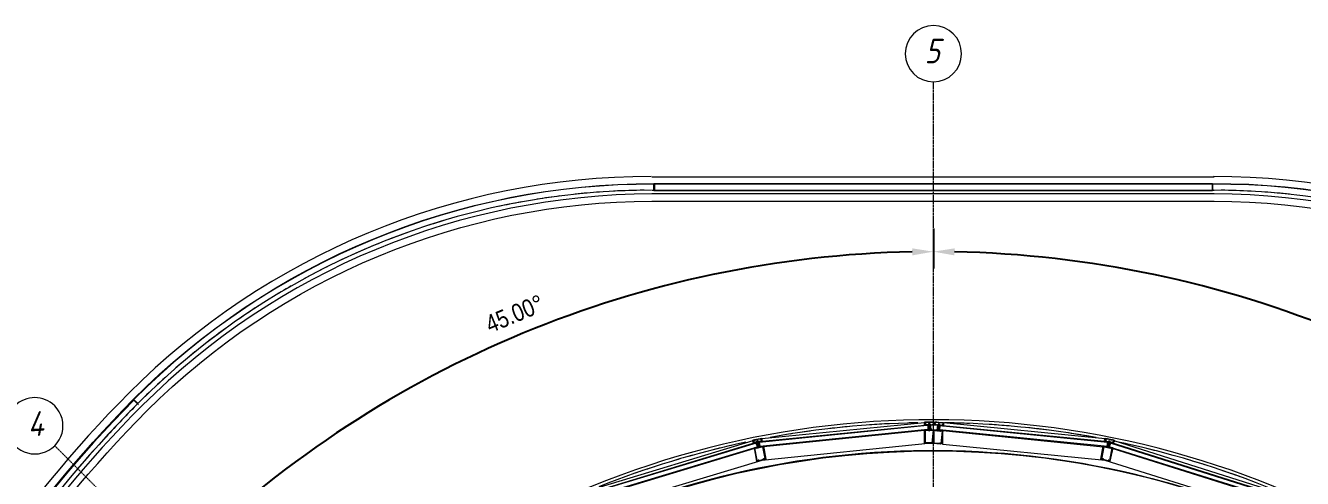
# Model space of a CAD drawing. Header units: millimetres. Extents: x 223 to 147055, y -17460 to 24540.
# Drawn here: x 95806 to 104872, y 923 to 4140 of the extents above; entities that cross this region are included whole.
import ezdxf

# ---------------------------------------------------------------- set-up
doc = ezdxf.new("R2010")
doc.units = ezdxf.units.MM
doc.linetypes.add('ADSK_Линия сетки', pattern=[21, 12, -3, 3, -3])
for name, color, linetype, lineweight in [('A-ANNO-DIMS', 7, 'Continuous', 9), ('S-GRID', 7, 'Continuous', 9), ('S-GRID-IDEN', 7, 'Continuous', 9)]:
    doc.layers.add(name, color=color, linetype=linetype, lineweight=lineweight)
for name, color, linetype in [('PDF _A-AREA', 7, 'Continuous'), ('PDF _A-CLNG', 7, 'Continuous'), ('PDF _A-DETL', 7, 'Continuous'), ('PDF _A-DETL-GENF', 7, 'Continuous'), ('PDF _A-FLOR', 7, 'Continuous'), ('PDF _A-GLAZ-CURT', 7, 'Continuous'), ('PDF _A-GLAZ-CWMG', 7, 'Continuous'), ('PDF _I-WALL', 7, 'Continuous'), ('PDF _S-BEAM', 7, 'Continuous'), ('PDF _Ограждение', 7, 'Continuous')]:
    doc.layers.add(name, color=color, linetype=linetype)
doc.styles.add('GOST Common_I', font='ARIALN.TTF', dxfattribs={"height": 175})
doc.styles.add('GOST Common_I_6', font='ARIALN.TTF', dxfattribs={"height": 125})
doc.dimstyles.new('Диагональ_-_Gost_2_5мм', dxfattribs={"dimscale": 304.8, "dimtxt": 125.714375, "dimasz": 0.492126, "dimexe": 0.393701, "dimexo": 0.246063, "dimgap": 0.287073, "dimtad": 1, "dimdec": 0, "dimzin": 0, "dimdsep": 46, "dimtxsty": 'GOST Common_I_6', "dimsah": 1, "dimcen": 0.09, "dimdle": 0.393701, "dimazin": 0, "dimtfac": 1, "dimtdec": 4, "dimtix": 1, "dimtmove": 0, "dimatfit": 3, "dimfxl": 1, "dimtvp": 1, "dimtfill": 1, "dimtolj": 1, "dimtzin": 0, "dimarcsym": 2})

# ---------------------------------------------------------------- blocks, each defined once
blk = doc.blocks.new('Ось сетки - D8-489723-1 этаж')
at = {"layer": 'S-GRID-IDEN'}
for start, end in [(360, 180), (180, 360)]:
    blk.add_arc((0, 0), 4, start, end, dxfattribs=at)
blk = doc.blocks.new('*D334')
at = {"layer": 'A-ANNO-DIMS', "color": 0, "lineweight": -2, "transparency": 16777216}
for p, q in [((86612.7, 26879.4), (86612.7, 26594.4)), ((81110.1, 24600.2), (81311.7, 24398.7))]:
    blk.add_line(p, q, dxfattribs=at)
blk.add_arc((86612.7, 19097.7), 7616.7, 91.12837, 133.87163, dxfattribs=at)
at = {"layer": 'A-ANNO-DIMS', "color": 0, "transparency": 16777216}
for points in [[(86462.4, 26737.9), (86462.9, 26687.9), (86612.7, 26714.4)], [(81351.4, 24570.7), (81316.4, 24606.4), (81226.8, 24483.5)]]:
    blk.add_solid(points, dxfattribs=at)
at = {"layer": 'Defpoints', "color": 0, "transparency": 16777216}
for p in [(86612.7, 26954.4), (84641.3, 26454.9), (81057.1, 24653.2), (86612.7, 19097.7)]:
    blk.add_point(p, dxfattribs=at)
at = {"layer": 'A-ANNO-DIMS', "color": 0, "transparency": 16777216, "insert": (83640.4, 26273.2), "char_height": 125, "width": 588.088, "attachment_point": 5, "rotation": 22.5, "style": 'GOST Common_I_6', "bg_fill": 3, "box_fill_scale": 1.1, "bg_fill_color": 256, "bg_fill_true_color": 13158600, "bg_fill_transparency": 0}
blk.add_mtext('\\A1;45.00°', dxfattribs=at)
blk = doc.blocks.new('*D335')
at = {"layer": 'A-ANNO-DIMS', "color": 0, "lineweight": -2, "transparency": 16777216}
for p, q in [((86612.7, 26879.4), (86612.7, 26594.4)), ((92115.2, 24600.2), (91913.7, 24398.7))]:
    blk.add_line(p, q, dxfattribs=at)
blk.add_arc((86612.7, 19097.7), 7616.7, 46.12837, 88.87163, dxfattribs=at)
at = {"layer": 'A-ANNO-DIMS', "color": 0, "transparency": 16777216}
for points in [[(86762.4, 26687.9), (86762.9, 26737.9), (86612.7, 26714.4)], [(91908.9, 24606.4), (91873.9, 24570.7), (91998.5, 24483.5)]]:
    blk.add_solid(points, dxfattribs=at)
at = {"layer": 'Defpoints', "color": 0, "transparency": 16777216}
for p in [(86612.7, 26954.4), (90421, 25693.9), (92168.2, 24653.2), (86612.7, 19097.7)]:
    blk.add_point(p, dxfattribs=at)
at = {"layer": 'A-ANNO-DIMS', "color": 0, "transparency": 16777216, "insert": (89584.9, 26273.2), "char_height": 125, "width": 588.088, "attachment_point": 5, "rotation": 337.5, "style": 'GOST Common_I_6', "bg_fill": 3, "box_fill_scale": 1.1, "bg_fill_color": 256, "bg_fill_true_color": 13158600, "bg_fill_transparency": 0}
blk.add_mtext('\\A1;45.00°', dxfattribs=at)
blk = doc.blocks.new('оси')
at = {"layer": 'S-GRID', "linetype": 'ADSK_Линия сетки'}
for q in [(86612.7, 27920.3), (80374.1, 25336.2)]:
    blk.add_line((86612.7, 19097.7), q, dxfattribs=at)
at = {"layer": 'S-GRID-IDEN', "xscale": 49.99999999999996, "yscale": 49.99999999999996, "zscale": 49.99999999999996}
blk.add_blockref('Ось сетки - D8-489723-1 этаж', (86612.7, 28120.3), dxfattribs=at)
at = {"layer": 'S-GRID-IDEN', "xscale": 49.99999999999998, "yscale": 49.99999999999998, "zscale": 49.99999999999998, "rotation": 44.99999999989186}
blk.add_blockref('Ось сетки - D8-489723-1 этаж', (80232.7, 25477.7), dxfattribs=at)
at = {"layer": 'S-GRID-IDEN', "char_height": 175, "attachment_point": 1, "style": 'GOST Common_I'}
for s, insert, width, rotation in [('\\fGOST Common|b0|i1|c204|p34|;\\W.9;5', (86551.8, 28228), 140.696, 359.25878), ('\\fGOST Common|b0|i1|c204|p34|;\\W.9;4', (80176, 25575.9), 158.734, 3.43604)]:
    blk.add_mtext(s, dxfattribs=dict(at, insert=insert, width=width, rotation=rotation))
at = {"layer": 'A-ANNO-DIMS'}
dim = blk.add_angular_dim_3p(base=(84641.3, 26454.9), center=(86612.7, 19097.7), p1=(86612.7, 26954.4), p2=(81057.1, 24653.2), dimstyle='Диагональ_-_Gost_2_5мм', override={"dimpost": '<>', "dimfxl": 6013.290219}, dxfattribs=at)
dim.commit()
dim.dimension.update_dxf_attribs({"geometry": '*D334', "text_midpoint": (83640.4, 26273.2)})
dim = blk.add_angular_dim_3p(base=(90421, 25693.9), center=(86612.7, 19097.7), p1=(92168.2, 24653.2), p2=(86612.7, 26954.4), dimstyle='Диагональ_-_Gost_2_5мм', override={"dimpost": '<>', "dimfxl": 6013.290219}, dxfattribs=at)
dim.commit()
dim.dimension.update_dxf_attribs({"geometry": '*D335', "text_midpoint": (89584.9, 26273.2)})

msp = doc.modelspace()

# ---------------------------------------------------------------- linework, layer by layer
at = {"layer": 'PDF _A-AREA', "lineweight": 15}
msp.add_lwpolyline([(98531.2, 2675, 0.013207), (98277.2, 2577.4, 0.013255), (98028.3, 2466.3)], format="xyb", dxfattribs=at)
for centre, radius, start, end in [((100247.9, -2171.2), 5141.3, 97.24553, 99.06379), ((100248, -2171.8), 5141.8, 94.10362, 96.02054), ((100247.9, -2171.1), 5141.2, 90.56024, 92.97181), ((104240, -2171), 5141.1, 87.01713, 89.40126), ((104240.2, -2169.9), 5139.9, 83.97372, 85.93531), ((100248.2, -2172.9), 5143, 100.34944, 102.1561), ((100248.1, -2172), 5142.1, 106.4687, 108.50634), ((100247.5, -2170.4), 5140.4, 116.58125, 118.61409), ((100247.4, -2170.4), 5140.3, 119.80574, 121.66279), ((100247.9, -2171.2), 5141.3, 122.91498, 124.72773), ((100248.1, -2171.5), 5141.7, 126.00224, 127.83683), ((100247.8, -2171.1), 5141.1, 129.05084, 131.01746), ((100247.8, -2171.2), 5141.2, 132.09955, 134.47815), ((102517.1, -4427.7), 8341.7, 135.12639, 137.41152), ((102516.7, -4427.4), 8341.2, 138.1695, 139.75162)]:
    msp.add_arc(centre, radius, start, end, dxfattribs=at)
at = {"layer": 'PDF _A-CLNG', "lineweight": 15}
msp.add_lwpolyline([(101100, 1211.8), (101095.8, 1211.8)], dxfattribs=at)
for centre, radius, start, end in [((102246, -5078.4), 6397.4, 95.27889, 96.55903), ((102246.1, -5079.7), 6398.6, 92.74119, 94.02109), ((102246.1, -5084.4), 6403.4, 90.94463, 91.48256), ((102246, -5081.8), 6400.8, 87.66577, 88.94524), ((102246.1, -5078.6), 6397.5, 85.12189, 86.4075), ((102246, -5080.3), 6399.3, 82.58431, 83.86408), ((102246.1, -5080.2), 6399.2, 97.81667, 99.09646), ((102246.4, -5077.9), 6396.9, 80.0462, 81.32645), ((102246.1, -5079.6), 6398.5, 77.50886, 78.00875), ((102246.1, -5079.9), 6398.8, 105.43573, 106.71558), ((102246.3, -5080.5), 6399.5, 102.89807, 104.17781), ((102246.1, -5079.7), 6398.6, 74.97064, 76.25054), ((102245.1, -5076.6), 6395.4, 107.97334, 109.25389), ((102246.7, -5077.6), 6396.4, 72.42711, 73.71294), ((102245.4, -5081.5), 6400.6, 69.88961, 71.17462)]:
    msp.add_arc(centre, radius, start, end, dxfattribs=at)
at = {"layer": 'PDF _A-DETL', "lineweight": 15}
msp.add_circle((102256, -5079.1), 6197.2, dxfattribs=at)
at = {"layer": 'PDF _A-DETL-GENF', "lineweight": 15}
for points in [[(102188, 1313.4), (102188, 1321.9), (102255.7, 1321.9), (102238.8, 1321.9), (102221.9, 1321.9), (102204.9, 1321.9), (102192.2, 1321.9), (102192.2, 1313.4), (102196.5, 1317.6), (102196.5, 1313.4), (102196.5, 1309.2), (102192.2, 1309.2)], [(102188, 1304.9), (102188, 1309.2)], [(102230.3, 1296.5), (102230.3, 1288), (102230.3, 1283.8), (102230.3, 1266.8), (102234.6, 1266.8), (102238.8, 1266.8), (102243, 1266.8), (102255.7, 1266.8), (102255.7, 1173.7), (102188, 1173.7), (102188, 1266.8), (102200.7, 1266.8), (102204.9, 1266.8), (102209.2, 1266.8), (102217.6, 1266.8)], [(102192.2, 1313.4), (102192.2, 1313.4)], [(102192.2, 1313.4), (102192.2, 1313.4)], [(102192.2, 1309.2), (102192.2, 1309.2)], [(102192.2, 1309.2), (102192.2, 1309.2)], [(102192.2, 1309.2), (102192.2, 1309.2)], [(102192.2, 1304.9), (102192.2, 1304.9)], [(102192.2, 1304.9), (102192.2, 1304.9)], [(102196.5, 1317.6), (102196.5, 1317.6)], [(102196.5, 1309.2), (102196.5, 1309.2)], [(102196.5, 1304.9), (102196.5, 1304.9)], [(102196.5, 1304.9), (102196.5, 1304.9)], [(102217.6, 1304.9), (102196.5, 1304.9)], [(102200.7, 1309.2), (102200.7, 1304.9), (102213.4, 1304.9)], [(102221.9, 1296.5), (102221.9, 1304.9), (102213.4, 1304.9), (102213.4, 1296.5)], [(102213.4, 1304.9), (102213.4, 1304.9)], [(102213.4, 1266.8), (102213.4, 1283.8), (102217.6, 1283.8), (102217.6, 1288), (102213.4, 1288), (102213.4, 1296.5), (102217.6, 1296.5), (102217.6, 1292.2)], [(102217.6, 1313.4), (102226.1, 1313.4), (102217.6, 1313.4), (102217.6, 1309.2)], [(102226.1, 1304.9), (102217.6, 1304.9), (102217.6, 1309.2), (102230.3, 1309.2), (102230.3, 1304.9), (102230.3, 1296.5), (102226.1, 1296.5), (102226.1, 1300.7), (102226.1, 1296.5), (102226.1, 1304.9), (102247.3, 1304.9)], [(102217.6, 1309.2), (102217.6, 1309.2)], [(102217.6, 1304.9), (102217.6, 1304.9)], [(102226.1, 1292.2), (102226.1, 1296.5), (102226.1, 1288), (102226.1, 1262.6), (102221.9, 1258.4), (102221.9, 1262.6), (102221.9, 1288), (102221.9, 1283.8), (102226.1, 1288), (102221.9, 1288), (102217.6, 1292.2), (102226.1, 1292.2), (102226.1, 1288)], [(102217.6, 1296.5), (102221.9, 1296.5), (102221.9, 1288)], [(102217.6, 1296.5), (102217.6, 1296.5)], [(102217.6, 1279.5), (102217.6, 1266.8), (102221.9, 1266.8), (102226.1, 1266.8), (102226.1, 1279.5)], [(102221.9, 1304.9), (102230.3, 1304.9), (102247.3, 1304.9), (102247.3, 1309.2), (102251.5, 1309.2), (102251.5, 1313.4), (102247.3, 1317.6)], [(102221.9, 1313.4), (102221.9, 1309.2)], [(102221.9, 1309.2), (102221.9, 1309.2)], [(102221.9, 1304.9), (102221.9, 1304.9)], [(102221.9, 1283.8), (102221.9, 1283.8)], [(102226.1, 1309.2), (102226.1, 1313.4), (102226.1, 1309.2)], [(102226.1, 1304.9), (102226.1, 1304.9)], [(102226.1, 1296.5), (102226.1, 1296.5)], [(102230.3, 1304.9), (102230.3, 1304.9)], [(102230.3, 1300.7), (102230.3, 1296.5), (102230.3, 1300.7)], [(102230.3, 1296.5), (102230.3, 1296.5)], [(102230.3, 1288), (102230.3, 1288)], [(102230.3, 1283.8), (102230.3, 1283.8)], [(102247.3, 1309.2), (102251.5, 1309.2), (102255.7, 1309.2), (102255.7, 1304.9), (102251.5, 1304.9)], [(102247.3, 1304.9), (102247.3, 1304.9)], [(102247.3, 1304.9), (102247.3, 1304.9)], [(102251.5, 1317.6), (102251.5, 1313.4), (102255.7, 1313.4), (102260, 1321.9), (102260, 1313.4), (102264.2, 1317.6)], [(102251.5, 1309.2), (102251.5, 1309.2)], [(102251.5, 1304.9), (102251.5, 1304.9)], [(102251.5, 1304.9), (102251.5, 1304.9)], [(102255.7, 1313.4), (102255.7, 1321.9), (102255.7, 1313.4)], [(102281.1, 1288), (102285.4, 1296.5), (102285.4, 1300.7), (102264.2, 1304.9), (102260, 1304.9), (102255.7, 1304.9), (102255.7, 1309.2)], [(102255.7, 1304.9), (102255.7, 1304.9)], [(102260, 1313.4), (102260, 1313.4)], [(102260, 1309.2), (102260, 1309.2)], [(102260, 1309.2), (102260, 1309.2)], [(102260, 1304.9), (102260, 1304.9)], [(102260, 1304.9), (102260, 1304.9)], [(102264.2, 1317.6), (102264.2, 1317.6)], [(102264.2, 1313.4), (102264.2, 1309.2)], [(102264.2, 1313.4), (102264.2, 1313.4)], [(102264.2, 1309.2), (102264.2, 1309.2)], [(102264.2, 1304.9), (102264.2, 1304.9)], [(102264.2, 1304.9), (102264.2, 1304.9)], [(102268.4, 1309.2), (102268.4, 1304.9), (102281.1, 1304.9)], [(102293.8, 1288), (102293.8, 1296.5), (102289.6, 1296.5), (102289.6, 1283.8), (102285.4, 1258.4), (102281.1, 1258.4), (102285.4, 1283.8), (102285.4, 1279.5), (102281.1, 1279.5), (102281.1, 1262.6), (102272.7, 1262.6), (102276.9, 1262.6)], [(102281.1, 1300.7), (102281.1, 1296.5), (102281.1, 1283.8), (102276.9, 1266.8)], [(102293.8, 1304.9), (102281.1, 1304.9), (102289.6, 1304.9), (102298.1, 1300.7)], [(102281.1, 1304.9), (102281.1, 1304.9)], [(102281.1, 1296.5), (102285.4, 1296.5), (102285.4, 1283.8)], [(102302.3, 1262.6), (102298.1, 1262.6), (102289.6, 1262.6), (102293.8, 1279.5), (102289.6, 1279.5), (102289.6, 1283.8), (102285.4, 1283.8), (102281.1, 1288), (102293.8, 1288), (102289.6, 1283.8)], [(102285.4, 1309.2), (102285.4, 1309.2)], [(102315, 1296.5), (102293.8, 1300.7), (102285.4, 1300.7)], [(102285.4, 1300.7), (102285.4, 1300.7)], [(102285.4, 1296.5), (102285.4, 1296.5)], [(102289.6, 1304.9), (102289.6, 1304.9)], [(102289.6, 1304.9), (102289.6, 1304.9)], [(102289.6, 1296.5), (102289.6, 1300.7)], [(102293.8, 1300.7), (102293.8, 1300.7)], [(102293.8, 1296.5), (102293.8, 1292.2), (102298.1, 1292.2), (102293.8, 1283.8), (102293.8, 1279.5), (102293.8, 1262.6)], [(102293.8, 1296.5), (102293.8, 1296.5)], [(102293.8, 1283.8), (102293.8, 1283.8)], [(102293.8, 1279.5), (102293.8, 1279.5)], [(102298.1, 1292.2), (102298.1, 1300.7), (102310.8, 1300.7)], [(102298.1, 1300.7), (102298.1, 1300.7)], [(102310.8, 1300.7), (102310.8, 1300.7)], [(102315, 1304.9), (102319.2, 1304.9), (102315, 1309.2)], [(102315, 1300.7), (102315, 1300.7)], [(102315, 1300.7), (102315, 1300.7)], [(102315, 1300.7), (102315, 1300.7)], [(102319.2, 1300.7), (102315, 1300.7)], [(102315, 1296.5), (102315, 1296.5)], [(102319.2, 1309.2), (102319.2, 1304.9), (102323.5, 1317.6), (102323.5, 1304.9)], [(102319.2, 1304.9), (102319.2, 1304.9)], [(102319.2, 1300.7), (102319.2, 1300.7)], [(102319.2, 1300.7), (102319.2, 1300.7)], [(102319.2, 1296.5), (102319.2, 1296.5)], [(102323.5, 1300.7), (102323.5, 1296.5)], [(101015.4, 1177.9), (101011.1, 1182.2), (101028.1, 1186.4), (101028.1, 1190.6), (101032.3, 1190.6), (101028.1, 1194.9), (101028.1, 1199.1), (101032.3, 1194.9), (101036.5, 1194.9), (101032.3, 1207.6), (100968.8, 1194.9), (100985.7, 1194.9), (101002.7, 1199.1), (101015.4, 1203.3), (101032.3, 1203.3), (101032.3, 1194.9)], [(100973, 1182.2), (100968.8, 1194.9), (100973, 1182.2), (100973, 1186.4)], [(100973, 1182.2), (100973, 1182.2)], [(101002.7, 1165.2), (101002.7, 1173.7), (101002.7, 1182.2), (100998.4, 1182.2), (100994.2, 1182.2), (100981.5, 1177.9), (100981.5, 1182.2), (100977.3, 1182.2), (100977.3, 1186.4)], [(100977.3, 1186.4), (100977.3, 1186.4)], [(100981.5, 1182.2), (100981.5, 1182.2)], [(101028.1, 1186.4), (101011.1, 1186.4), (100998.4, 1182.2), (100998.4, 1186.4), (101006.9, 1190.6), (100998.4, 1190.6)], [(100998.4, 1186.4), (100998.4, 1186.4)], [(101011.1, 1182.2), (100998.4, 1177.9), (100998.4, 1173.7), (100998.4, 1161), (101002.7, 1161), (101002.7, 1144.1), (101002.7, 1139.8)], [(101002.7, 1186.4), (101002.7, 1186.4)], [(101002.7, 1186.4), (101002.7, 1186.4)], [(101011.1, 1186.4), (101002.7, 1182.2)], [(101002.7, 1182.2), (101002.7, 1182.2)], [(101006.9, 1186.4), (101006.9, 1190.6), (101006.9, 1186.4)], [(101006.9, 1190.6), (101006.9, 1190.6)], [(101006.9, 1177.9), (101006.9, 1182.2)], [(101011.1, 1186.4), (101011.1, 1186.4)], [(101011.1, 1182.2), (101011.1, 1182.2)], [(101028.1, 1186.4), (101028.1, 1186.4)], [(101032.3, 1194.9), (101032.3, 1194.9)], [(101032.3, 1190.6), (101032.3, 1190.6)], [(101036.5, 1190.6), (101036.5, 1186.4), (101032.3, 1186.4)], [(101032.3, 1190.6), (101032.3, 1190.6)], [(102196.5, 1262.6), (102196.5, 1266.8), (102192.2, 1266.8), (102192.2, 1177.9), (102196.5, 1177.9)], [(102200.7, 1177.9), (102204.9, 1177.9), (102238.8, 1177.9), (102247.3, 1177.9), (102251.5, 1177.9), (102251.5, 1266.8), (102247.3, 1266.8), (102247.3, 1262.6), (102226.1, 1262.6), (102226.1, 1266.8), (102221.9, 1266.8), (102221.9, 1262.6)], [(102200.7, 1266.8), (102200.7, 1266.8)], [(102200.7, 1266.8), (102200.7, 1266.8)], [(102217.6, 1262.6), (102200.7, 1262.6)], [(102204.9, 1266.8), (102204.9, 1266.8)], [(102204.9, 1266.8), (102204.9, 1266.8)], [(102209.2, 1266.8), (102209.2, 1266.8)], [(102213.4, 1266.8), (102213.4, 1266.8)], [(102217.6, 1266.8), (102217.6, 1266.8)], [(102217.6, 1266.8), (102217.6, 1266.8)], [(102221.9, 1266.8), (102221.9, 1266.8)], [(102226.1, 1266.8), (102226.1, 1266.8)], [(102226.1, 1262.6), (102226.1, 1262.6)], [(102230.3, 1266.8), (102230.3, 1266.8)], [(102230.3, 1266.8), (102230.3, 1266.8)], [(102230.3, 1266.8), (102230.3, 1266.8)], [(102234.6, 1266.8), (102234.6, 1266.8)], [(102234.6, 1266.8), (102234.6, 1266.8)], [(102238.8, 1266.8), (102238.8, 1266.8)], [(102238.8, 1266.8), (102238.8, 1266.8)], [(102306.5, 1262.6), (102319.2, 1262.6), (102306.5, 1169.5), (102243, 1173.7), (102251.5, 1266.8), (102264.2, 1266.8)], [(102243, 1266.8), (102243, 1266.8)], [(102243, 1266.8), (102243, 1266.8)], [(102281.1, 1258.4), (102260, 1262.6), (102260, 1266.8), (102255.7, 1266.8), (102247.3, 1177.9), (102251.5, 1177.9), (102260, 1177.9)], [(102247.3, 1262.6), (102247.3, 1262.6)], [(102264.2, 1266.8), (102264.2, 1266.8)], [(102264.2, 1266.8), (102264.2, 1266.8)], [(102264.2, 1262.6), (102268.4, 1262.6)], [(102268.4, 1266.8), (102272.7, 1266.8), (102272.7, 1262.6)], [(102268.4, 1266.8), (102268.4, 1266.8)], [(102268.4, 1266.8), (102268.4, 1266.8)], [(102272.7, 1266.8), (102272.7, 1266.8)], [(102272.7, 1262.6), (102272.7, 1262.6)], [(102276.9, 1266.8), (102276.9, 1266.8)], [(102276.9, 1262.6), (102276.9, 1262.6)], [(102302.3, 1258.4), (102306.5, 1258.4), (102289.6, 1258.4), (102289.6, 1262.6), (102281.1, 1262.6), (102281.1, 1266.8), (102285.4, 1266.8), (102289.6, 1266.8)], [(102281.1, 1266.8), (102281.1, 1266.8)], [(102281.1, 1262.6), (102281.1, 1262.6)], [(102281.1, 1262.6), (102281.1, 1262.6)], [(102281.1, 1262.6), (102281.1, 1262.6)], [(102285.4, 1266.8), (102285.4, 1266.8)], [(102289.6, 1262.6), (102289.6, 1262.6)], [(102289.6, 1258.4), (102289.6, 1258.4)], [(102293.8, 1262.6), (102293.8, 1262.6)], [(102298.1, 1262.6), (102298.1, 1262.6)], [(102302.3, 1169.5), (102306.5, 1169.5), (102315, 1258.4), (102310.8, 1262.6), (102310.8, 1258.4)], [(102302.3, 1262.6), (102302.3, 1262.6)], [(102302.3, 1262.6), (102302.3, 1262.6)], [(102306.5, 1262.6), (102306.5, 1262.6)], [(102306.5, 1262.6), (102306.5, 1262.6)], [(102306.5, 1258.4), (102306.5, 1258.4)], [(103466.4, 1194.9), (103470.7, 1207.6), (103534.2, 1194.9), (103517.2, 1194.9), (103500.3, 1199.1), (103487.6, 1203.3), (103470.7, 1203.3), (103470.7, 1194.9), (103474.9, 1199.1), (103474.9, 1194.9), (103474.9, 1190.6), (103470.7, 1190.6)], [(103470.7, 1186.4), (103466.4, 1186.4), (103466.4, 1190.6)], [(103466.4, 1186.4), (103466.4, 1186.4)], [(103470.7, 1194.9), (103470.7, 1194.9)], [(103470.7, 1194.9), (103470.7, 1194.9)], [(103470.7, 1190.6), (103470.7, 1190.6)], [(103470.7, 1190.6), (103470.7, 1190.6)], [(103470.7, 1190.6), (103470.7, 1190.6)], [(103470.7, 1190.6), (103470.7, 1190.6)], [(103470.7, 1186.4), (103470.7, 1186.4)], [(103470.7, 1186.4), (103470.7, 1186.4)], [(103474.9, 1199.1), (103474.9, 1199.1)], [(103479.1, 1190.6), (103474.9, 1186.4)], [(103474.9, 1190.6), (103474.9, 1190.6)], [(103474.9, 1186.4), (103474.9, 1186.4)], [(103474.9, 1186.4), (103474.9, 1186.4)], [(103491.8, 1182.2), (103474.9, 1186.4), (103491.8, 1186.4)], [(103500.3, 1173.7), (103496.1, 1165.2), (103491.8, 1139.8), (103487.6, 1139.8), (103491.8, 1165.2), (103496.1, 1173.7), (103496.1, 1177.9), (103491.8, 1177.9), (103491.8, 1182.2), (103504.5, 1177.9)], [(103491.8, 1186.4), (103491.8, 1186.4)], [(103491.8, 1182.2), (103491.8, 1182.2)], [(103496.1, 1186.4), (103496.1, 1186.4)], [(103496.1, 1173.7), (103496.1, 1182.2)], [(103500.3, 1186.4), (103500.3, 1186.4)], [(103500.3, 1182.2), (103508.8, 1182.2), (103521.5, 1177.9), (103521.5, 1182.2)], [(103500.3, 1182.2), (103500.3, 1182.2)], [(103504.5, 1186.4), (103504.5, 1186.4)], [(103508.8, 1182.2), (103508.8, 1182.2)], [(103525.7, 1182.2), (103525.7, 1186.4)], [(103529.9, 1186.4), (103529.9, 1182.2), (103534.2, 1194.9), (103534.2, 1182.2)], [(103529.9, 1182.2), (103529.9, 1182.2)], [(100973, 1177.9), (100973, 1177.9)], [(100977.3, 1173.7), (100973, 1173.7), (100973, 1177.9)], [(100973, 1173.7), (100973, 1173.7)], [(100977.3, 1177.9), (100977.3, 1177.9)], [(100998.4, 1177.9), (100977.3, 1177.9)], [(100977.3, 1173.7), (100977.3, 1173.7)], [(101032.3, 1152.5), (101045, 1152.5), (101061.9, 1059.4), (100998.4, 1046.7), (100981.5, 1139.8), (100998.4, 1050.9), (101006.9, 1050.9), (101006.9, 1055.2), (101011.1, 1055.2)], [(100994.2, 1144.1), (100998.4, 1144.1), (100998.4, 1139.8), (101006.9, 1139.8), (100990, 1135.6), (100990, 1139.8), (100981.5, 1139.8), (100990, 1144.1)], [(100990, 1144.1), (100990, 1144.1)], [(100994.2, 1144.1), (100994.2, 1144.1)], [(100994.2, 1139.8), (100994.2, 1139.8)], [(100998.4, 1177.9), (100998.4, 1177.9)], [(100998.4, 1173.7), (101002.7, 1173.7), (101006.9, 1165.2)], [(100998.4, 1144.1), (100998.4, 1144.1)], [(100998.4, 1139.8), (100998.4, 1139.8)], [(101002.7, 1173.7), (101002.7, 1173.7)], [(101011.1, 1139.8), (101011.1, 1144.1), (101015.4, 1144.1), (101015.4, 1161), (101011.1, 1161), (101011.1, 1165.2), (101006.9, 1165.2), (101002.7, 1165.2), (101011.1, 1169.5), (101011.1, 1165.2)], [(101006.9, 1156.8), (101002.7, 1156.8), (101006.9, 1144.1), (101011.1, 1148.3), (101011.1, 1144.1), (101011.1, 1148.3), (101015.4, 1148.3), (101015.4, 1144.1)], [(101011.1, 1169.5), (101011.1, 1177.9), (101006.9, 1177.9), (101011.1, 1165.2), (101015.4, 1139.8), (101011.1, 1139.8), (101006.9, 1165.2), (101006.9, 1161)], [(101006.9, 1161), (101006.9, 1161)], [(101006.9, 1144.1), (101006.9, 1144.1)], [(101006.9, 1144.1), (101006.9, 1144.1)], [(101011.1, 1177.9), (101015.4, 1177.9), (101015.4, 1165.2), (101019.6, 1148.3)], [(101011.1, 1177.9), (101011.1, 1177.9)], [(101015.4, 1165.2), (101015.4, 1165.2)], [(101053.5, 1059.4), (101057.7, 1063.6), (101040.8, 1148.3), (101036.5, 1148.3), (101036.5, 1144.1), (101015.4, 1139.8)], [(101015.4, 1148.3), (101015.4, 1148.3)], [(101015.4, 1144.1), (101015.4, 1144.1)], [(101019.6, 1148.3), (101019.6, 1148.3)], [(101019.6, 1144.1), (101019.6, 1144.1)], [(101019.6, 1144.1), (101023.8, 1144.1)], [(101019.6, 1144.1), (101019.6, 1144.1)], [(101032.3, 1148.3), (101028.1, 1148.3), (101023.8, 1148.3), (101023.8, 1144.1), (101023.8, 1148.3)], [(101023.8, 1148.3), (101023.8, 1148.3)], [(101023.8, 1144.1), (101023.8, 1144.1)], [(101028.1, 1148.3), (101028.1, 1148.3)], [(101028.1, 1148.3), (101028.1, 1148.3)], [(101032.3, 1148.3), (101032.3, 1148.3)], [(101032.3, 1148.3), (101032.3, 1148.3)], [(101036.5, 1144.1), (101036.5, 1144.1)], [(102196.5, 1177.9), (102196.5, 1177.9)], [(102200.7, 1177.9), (102200.7, 1177.9)], [(102204.9, 1177.9), (102204.9, 1177.9)], [(102204.9, 1177.9), (102204.9, 1177.9)], [(102238.8, 1177.9), (102238.8, 1177.9)], [(102247.3, 1177.9), (102247.3, 1177.9)], [(102251.5, 1177.9), (102251.5, 1177.9)], [(102260, 1177.9), (102260, 1177.9)], [(102260, 1177.9), (102260, 1177.9)], [(102260, 1173.7), (102293.8, 1173.7), (102302.3, 1173.7), (102298.1, 1173.7)], [(102293.8, 1173.7), (102293.8, 1173.7)], [(102302.3, 1173.7), (102302.3, 1173.7)], [(103513, 1144.1), (103525.7, 1139.8), (103504.5, 1046.7), (103441, 1059.4), (103458, 1152.5), (103470.7, 1148.3), (103474.9, 1144.1)], [(103487.6, 1139.8), (103466.4, 1144.1), (103466.4, 1148.3), (103462.2, 1148.3), (103445.3, 1059.4), (103449.5, 1059.4)], [(103470.7, 1148.3), (103470.7, 1148.3)], [(103470.7, 1148.3), (103470.7, 1148.3)], [(103474.9, 1148.3), (103479.1, 1148.3)], [(103474.9, 1148.3), (103474.9, 1148.3)], [(103474.9, 1148.3), (103474.9, 1148.3)], [(103483.4, 1144.1), (103479.1, 1144.1), (103479.1, 1148.3), (103479.1, 1144.1)], [(103479.1, 1148.3), (103479.1, 1148.3)], [(103479.1, 1144.1), (103479.1, 1144.1)], [(103483.4, 1148.3), (103487.6, 1161), (103487.6, 1165.2), (103491.8, 1177.9), (103491.8, 1169.5)], [(103483.4, 1148.3), (103483.4, 1148.3)], [(103483.4, 1144.1), (103483.4, 1144.1)], [(103491.8, 1165.2), (103491.8, 1161), (103487.6, 1161), (103487.6, 1144.1), (103491.8, 1144.1), (103491.8, 1139.8)], [(103487.6, 1165.2), (103487.6, 1165.2)], [(103487.6, 1144.1), (103487.6, 1148.3), (103491.8, 1148.3), (103491.8, 1144.1), (103496.1, 1144.1), (103500.3, 1156.8), (103496.1, 1156.8)], [(103487.6, 1148.3), (103487.6, 1148.3)], [(103487.6, 1144.1), (103487.6, 1144.1)], [(103487.6, 1144.1), (103487.6, 1144.1)], [(103487.6, 1144.1), (103487.6, 1144.1)], [(103491.8, 1177.9), (103491.8, 1177.9)], [(103496.1, 1161), (103496.1, 1165.2), (103491.8, 1165.2), (103491.8, 1169.5), (103500.3, 1165.2), (103496.1, 1165.2)], [(103491.8, 1144.1), (103491.8, 1144.1)], [(103496.1, 1161), (103496.1, 1161)], [(103500.3, 1050.9), (103504.5, 1050.9), (103521.5, 1139.8), (103513, 1139.8), (103513, 1135.6), (103496.1, 1139.8), (103504.5, 1139.8), (103504.5, 1144.1), (103508.8, 1144.1)], [(103496.1, 1144.1), (103496.1, 1144.1)], [(103496.1, 1139.8), (103496.1, 1139.8)], [(103525.7, 1173.7), (103504.5, 1177.9), (103504.5, 1173.7), (103500.3, 1173.7), (103500.3, 1177.9)], [(103500.3, 1165.2), (103504.5, 1173.7), (103504.5, 1161), (103500.3, 1161), (103504.5, 1161), (103500.3, 1144.1), (103500.3, 1139.8)], [(103500.3, 1173.7), (103500.3, 1173.7)], [(103500.3, 1161), (103500.3, 1161)], [(103500.3, 1144.1), (103500.3, 1144.1)], [(103504.5, 1177.9), (103504.5, 1177.9)], [(103504.5, 1173.7), (103504.5, 1173.7)], [(103504.5, 1161), (103504.5, 1161)], [(103504.5, 1161), (103504.5, 1161)], [(103504.5, 1144.1), (103504.5, 1144.1)], [(103504.5, 1139.8), (103504.5, 1139.8)], [(103508.8, 1144.1), (103508.8, 1144.1)], [(103508.8, 1139.8), (103508.8, 1139.8)], [(103508.8, 1139.8), (103513, 1139.8)], [(103508.8, 1139.8), (103508.8, 1139.8)], [(103513, 1139.8), (103513, 1139.8)], [(103513, 1139.8), (103513, 1139.8)], [(103513, 1135.6), (103513, 1135.6)], [(103525.7, 1177.9), (103525.7, 1177.9)], [(103525.7, 1177.9), (103529.9, 1177.9), (103529.9, 1173.7)], [(103525.7, 1177.9), (103525.7, 1177.9)], [(103529.9, 1177.9), (103529.9, 1177.9)], [(101002.7, 1050.9), (101002.7, 1050.9)], [(101011.1, 1055.2), (101011.1, 1055.2)], [(101015.4, 1050.9), (101045, 1059.4), (101045, 1063.6), (101053.5, 1063.6)], [(101015.4, 1055.2), (101015.4, 1055.2)], [(101045, 1059.4), (101045, 1059.4)], [(101053.5, 1063.6), (101053.5, 1063.6)], [(103449.5, 1063.6), (103458, 1063.6), (103458, 1059.4), (103487.6, 1050.9)], [(103449.5, 1063.6), (103449.5, 1063.6)], [(103458, 1059.4), (103458, 1059.4)], [(103491.8, 1055.2), (103496.1, 1055.2), (103496.1, 1050.9)], [(103491.8, 1055.2), (103491.8, 1055.2)], [(103500.3, 1050.9), (103500.3, 1050.9)]]:
    msp.add_lwpolyline(points, dxfattribs=at)
for points in [[(102323.5, 1317.6), (102306.5, 1317.6), (102289.6, 1317.6), (102276.9, 1321.9), (102260, 1321.9)], [(102285.4, 1304.9), (102285.4, 1309.2), (102293.8, 1309.2), (102293.8, 1304.9), (102293.8, 1309.2), (102285.4, 1309.2)], [(103491.8, 1186.4), (103504.5, 1182.2), (103504.5, 1186.4), (103496.1, 1190.6), (103496.1, 1186.4), (103496.1, 1190.6), (103504.5, 1186.4), (103500.3, 1182.2)]]:
    msp.add_lwpolyline(points, close=True, dxfattribs=at)
at = {"layer": 'PDF _A-FLOR', "lineweight": 15}
msp.add_lwpolyline([(105829.6, 246.9, 0.600453), (95826.3, -5079.6, 1), (108665.8, -5079.6, 0.247585), (105870.8, 218.9)], format="xyb", dxfattribs=at)
at = {"layer": 'PDF _A-GLAZ-CURT', "lineweight": 15}
for points in [[(101019.6, 1152.5), (102234.6, 1275.3), (102230.3, 1300.7), (101015.4, 1177.9)], [(102293.8, 1271.1), (103487.6, 1152.5), (103487.6, 1177.9), (102298.1, 1296.5)], [(99825.8, 792.7), (101002.7, 1148.3), (100994.2, 1173.7), (99817.4, 818.1)], [(103500.3, 1148.3), (104808.4, 737.7), (104816.9, 758.9), (103508.8, 1173.7)]]:
    msp.add_lwpolyline(points, close=True, dxfattribs=at)
at = {"layer": 'PDF _A-GLAZ-CWMG', "lineweight": 15}
for points in [[(102213.4, 1300.7), (101015.4, 1182.2)], [(102188, 1317.6), (101032.3, 1203.3)], [(102230.3, 1300.7), (102230.3, 1300.7)], [(102234.6, 1275.3), (102234.6, 1266.8)], [(103491.8, 1182.2), (102319.2, 1296.5), (102319.2, 1292.2)], [(103470.7, 1203.3), (102323.5, 1317.6)], [(100968.8, 1190.6), (99830.1, 843.5)], [(101002.7, 1199.1), (100998.4, 1199.1)], [(101002.7, 1199.1), (101002.7, 1199.1)], [(102188, 1262.6), (101045, 1148.3)], [(102234.6, 1266.8), (102234.6, 1266.8)], [(102319.2, 1266.8), (102319.2, 1262.6)], [(106666.8, -650.8), (105841.3, 39.2), (104774.5, 640.3), (103470.7, 1050.9), (102319.2, 1165.2), (102319.2, 1262.6), (103458, 1148.3)], [(103504.5, 1199.1), (103500.3, 1199.1)], [(103504.5, 1199.1), (103504.5, 1199.1)], [(104804.2, 788.5), (103534.2, 1190.6)], [(102238.8, 1173.7), (101032.3, 1050.9), (99855.5, 695.4), (98776, 119.6), (97878.5, -617), (97810.8, -549.2), (98695.5, 178.9)], [(100994.2, 1177.9), (99813.1, 818.1)], [(100981.5, 1135.6), (99851.2, 792.7)], [(104816.9, 763.1), (103508.8, 1177.9)], [(104783, 737.7), (103521.5, 1135.6)]]:
    msp.add_lwpolyline(points, dxfattribs=at)
for points in [[(102255.7, 1321.9), (102188, 1321.9), (102188, 1304.9), (102213.4, 1304.9), (102213.4, 1266.8), (102188, 1266.8), (102188, 1173.7), (102255.7, 1173.7), (102255.7, 1266.8), (102230.3, 1266.8), (102230.3, 1304.9), (102255.7, 1304.9)], [(102260, 1321.9), (102255.7, 1304.9), (102281.1, 1300.7), (102276.9, 1266.8), (102251.5, 1266.8), (102243, 1173.7), (102306.5, 1169.5), (102319.2, 1262.6), (102293.8, 1262.6), (102298.1, 1300.7), (102319.2, 1296.5), (102323.5, 1317.6)], [(101032.3, 1207.6), (100968.8, 1194.9), (100973, 1173.7), (100994.2, 1177.9), (101002.7, 1144.1), (100981.5, 1139.8), (100998.4, 1046.7), (101061.9, 1059.4), (101045, 1152.5), (101019.6, 1148.3), (101011.1, 1182.2), (101036.5, 1186.4)], [(103534.2, 1194.9), (103470.7, 1207.6), (103466.4, 1186.4), (103491.8, 1182.2), (103483.4, 1148.3), (103458, 1152.5), (103441, 1059.4), (103504.5, 1046.7), (103525.7, 1139.8), (103500.3, 1144.1), (103508.8, 1177.9), (103529.9, 1173.7)]]:
    msp.add_lwpolyline(points, close=True, dxfattribs=at)
at = {"layer": 'PDF _I-WALL', "lineweight": 15}
for points in [[(100253.4, 3066), (104245.4, 3066)], [(104245.4, 2968.6), (100253.4, 2968.6)], [(102255.7, 1317.6), (102255.7, 1317.6)]]:
    msp.add_lwpolyline(points, dxfattribs=at)
msp.add_lwpolyline([(96046.5, -5079.6, -0.517528), (104310, 766.4, 0.521271), (96046.9, -5153.3, 0.00163), (96047.5, -5193.7)], format="xyb", dxfattribs=at)
for centre, radius, start, end in [((100247.9, -2171.2), 5238.7, 90, 135.0824), ((104240, -2171.2), 5238.7, 44.9176, 90), ((100247.9, -2171.2), 5141.3, 90, 135.08239), ((104240, -2171.2), 5141.3, 44.91761, 90), ((102517, -4427.7), 8439, 135.0824, 180), ((102517, -4427.7), 8341.7, 135.0824, 180), ((102246.1, -5079.6), 6398.6, 91.00522, 100.3821), ((102246.1, -5079.6), 6398.6, 79.54104, 89.24194), ((102246.1, -5079.6), 6398.6, 101.9696, 111.73644), ((102246.1, -5079.6), 6398.6, 66.94519, 77.97547)]:
    msp.add_arc(centre, radius, start, end, dxfattribs=at)
at = {"layer": 'PDF _S-BEAM', "lineweight": 15}
for points in [[(96574.7, 1478.5, 0.19895), (94132.1, -4443.8, -0.198356), (96570.4, 1482.7, -0.20117), (100270.3, 3015.2, 0.199969), (96574.7, 1482.7)], [(107924.1, 1478.5), (107898.7, 1453.1), (107928.3, 1478.5, 0.201155), (104232.7, 3015.2, -0.201493), (107928.3, 1482.7)]]:
    msp.add_lwpolyline(points, format="xyb", dxfattribs=at)
for points in [[(100266.1, 3015.2), (104232.7, 3015.2)], [(104232.7, 3011), (104232.7, 2972.9)]]:
    msp.add_lwpolyline(points, close=True, dxfattribs=at)
for points in [[(100266.1, 2972.9), (100266.1, 3011)], [(100270.3, 3011), (100270.3, 2972.9)], [(104232.7, 2968.6), (100266.1, 2968.6), (104232.7, 2968.6)], [(96604.3, 1453.1), (96574.7, 1478.5), (96600.1, 1453.1)]]:
    msp.add_lwpolyline(points, dxfattribs=at)
msp.add_arc((100235.4, -2135.8), 5099.4, 135.33558, 135.36899, dxfattribs=at)
at = {"layer": 'PDF _Ограждение', "lineweight": 15}
for points in [[(103949, -13109.3), (104245.4, -13109.3, 0.198091), (107869, -11606.5, 0.197964), (110294.7, -5735), (110294.7, -4431.1, 0.197924), (107869, 1440.4, 0.197639), (104245.4, 2943.2), (100253.4, 2943.2, 0.197875), (96633.9, 1440.4, 0.198519), (94204, -4431.1)], [(100249.2, -13058.5, -0.1985), (96667.8, -11568.4, -0.198841), (94254.8, -5735), (94254.8, -4431.1, -0.198833), (96667.8, 1402.3, -0.198246), (100253.4, 2892.4), (104245.4, 2892.4, -0.198719), (107830.9, 1402.3, -0.198841), (110243.9, -4431.1), (110243.9, -5735, -0.198833), (107830.9, -11568.4, -0.19907), (104245.4, -13058.5), (103949, -13058.5)]]:
    msp.add_lwpolyline(points, format="xyb", dxfattribs=at)

# ---------------------------------------------------------------- next in the draw order: block references
msp.add_blockref('оси', (15638.8, -24180.7))

doc.saveas('drawing.dxf')
